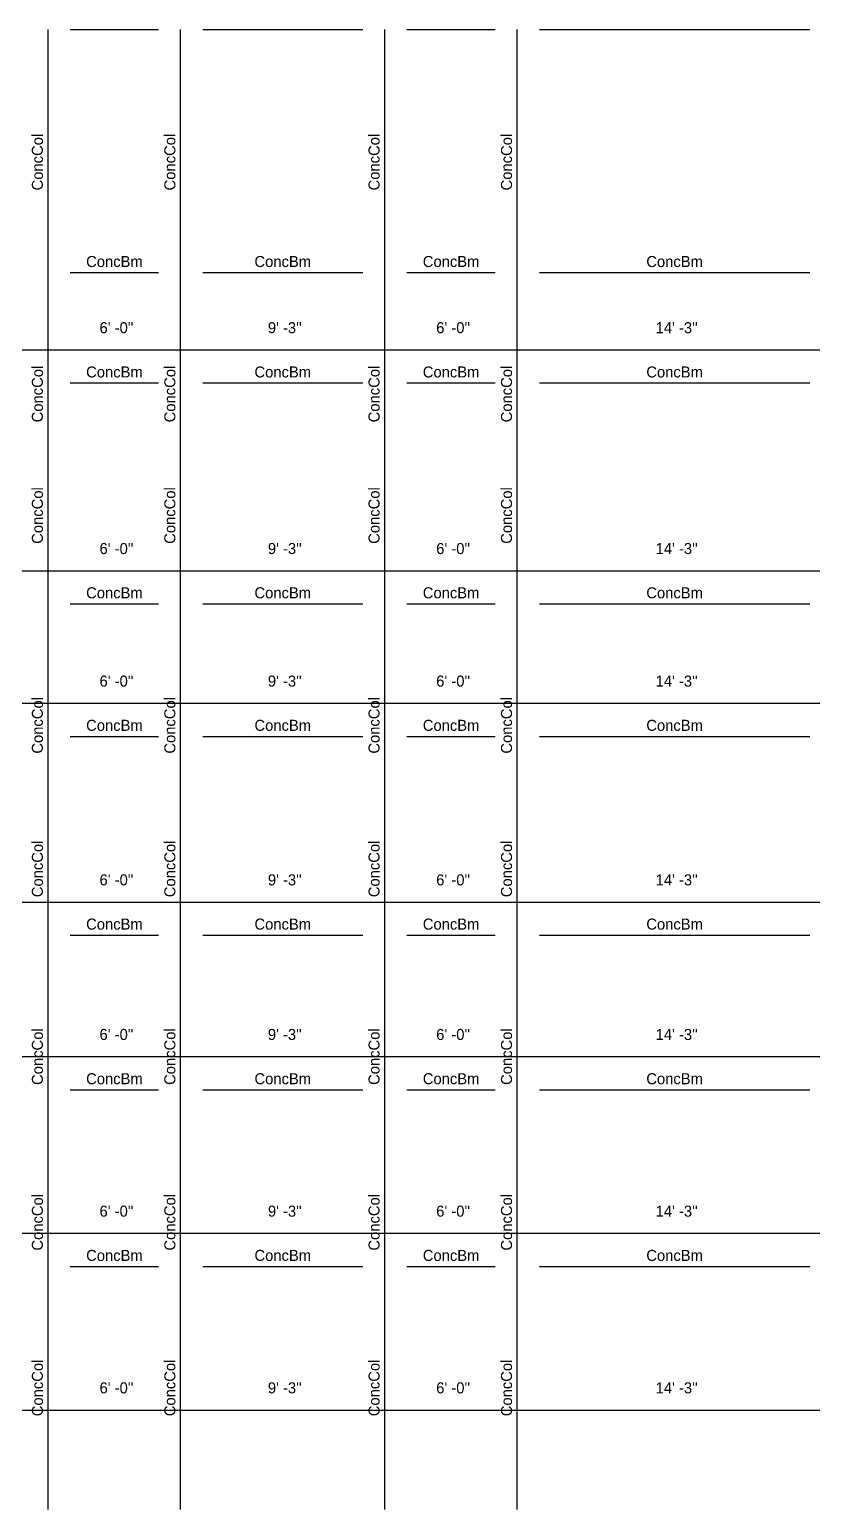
# Model space of a CAD drawing. Extents: x -38 to 2998, y -195 to 11529.
# Drawn here: x 905 to 1330, y 1308 to 2112 of the extents above; entities that cross this region are included whole.
import ezdxf
from ezdxf.enums import TextEntityAlignment as Align

# ---------------------------------------------------------------- set-up
doc = ezdxf.new("R2010")
doc.units = 0
doc.header["$MEASUREMENT"] = 0
doc.layers.get('0').update_dxf_attribs({"linetype": 'CONTINUOUS'})
for name, color, linetype in [('CENTERLINES', 7, 'CONTINUOUS'), ('DIMENSIONS', 4, 'CONTINUOUS'), ('TEXT', 5, 'CONTINUOUS')]:
    doc.layers.add(name, color=color, linetype=linetype)
doc.dimstyles.get("Standard").update_dxf_attribs({"dimtxt": 0.18, "dimasz": 0.18, "dimexe": 0.18, "dimexo": 0.0625, "dimgap": 0.09, "dimtad": 0, "dimtih": 1, "dimtoh": 1, "dimdec": 4, "dimzin": 0, "dimtxsty": 'STANDARD', "dimcen": 0.09, "dimazin": 3, "dimtfac": 1, "dimtdec": 4, "dimtofl": 0, "dimtmove": 0, "dimatfit": 3, "dimtolj": 1, "dimtzin": 0})

# ---------------------------------------------------------------- blocks, each defined once
blk = doc.blocks.new('*D2033')
at = {"color": 1, "linetype": 'BYBLOCK'}
for points in [[(748.77, 1366.77), (747.71, 1365.71), (740.29, 1358.29), (739.23, 1357.23)], [(919.77, 1366.77), (918.71, 1365.71), (911.29, 1358.29), (910.23, 1357.23)]]:
    blk.add_solid(points, dxfattribs=at)
at = {"layer": 'DIMENSIONS', "color": 9, "linetype": 'BYBLOCK'}
for p, q in [((744, 1362), (744, 1380)), ((915, 1362), (915, 1380))]:
    blk.add_line(p, q, dxfattribs=at)
at = {"layer": 'DIMENSIONS', "color": 0, "linetype": 'BYBLOCK'}
blk.add_line((744, 1362), (915, 1362), dxfattribs=at)
at = {"layer": 'DIMENSIONS', "color": 0, "linetype": 'BYBLOCK', "insert": (829.5, 1374), "char_height": 6, "attachment_point": 5}
blk.add_mtext("\\A1; 14' -3''", dxfattribs=at)
blk = doc.blocks.new('*D2034')
at = {"color": 1, "linetype": 'BYBLOCK'}
for points in [[(919.77, 1366.77), (918.71, 1365.71), (911.29, 1358.29), (910.23, 1357.23)], [(991.77, 1366.77), (990.71, 1365.71), (983.29, 1358.29), (982.23, 1357.23)]]:
    blk.add_solid(points, dxfattribs=at)
at = {"layer": 'DIMENSIONS', "color": 9, "linetype": 'BYBLOCK'}
for p, q in [((915, 1362), (915, 1380)), ((987, 1362), (987, 1380))]:
    blk.add_line(p, q, dxfattribs=at)
at = {"layer": 'DIMENSIONS', "color": 0, "linetype": 'BYBLOCK'}
blk.add_line((915, 1362), (987, 1362), dxfattribs=at)
at = {"layer": 'DIMENSIONS', "color": 0, "linetype": 'BYBLOCK', "insert": (951, 1374), "char_height": 6, "attachment_point": 5}
blk.add_mtext("\\A1; 6' -0''", dxfattribs=at)
blk = doc.blocks.new('*D2035')
at = {"color": 1, "linetype": 'BYBLOCK'}
for points in [[(991.77, 1366.77), (990.71, 1365.71), (983.29, 1358.29), (982.23, 1357.23)], [(1102.77, 1366.77), (1101.71, 1365.71), (1094.29, 1358.29), (1093.23, 1357.23)]]:
    blk.add_solid(points, dxfattribs=at)
at = {"layer": 'DIMENSIONS', "color": 9, "linetype": 'BYBLOCK'}
for p, q in [((987, 1362), (987, 1380)), ((1098, 1362), (1098, 1380))]:
    blk.add_line(p, q, dxfattribs=at)
at = {"layer": 'DIMENSIONS', "color": 0, "linetype": 'BYBLOCK'}
blk.add_line((987, 1362), (1098, 1362), dxfattribs=at)
at = {"layer": 'DIMENSIONS', "color": 0, "linetype": 'BYBLOCK', "insert": (1042.5, 1374), "char_height": 6, "attachment_point": 5}
blk.add_mtext("\\A1; 9' -3''", dxfattribs=at)
blk = doc.blocks.new('*D2036')
at = {"color": 1, "linetype": 'BYBLOCK'}
for points in [[(1102.77, 1366.77), (1101.71, 1365.71), (1094.29, 1358.29), (1093.23, 1357.23)], [(1174.77, 1366.77), (1173.71, 1365.71), (1166.29, 1358.29), (1165.23, 1357.23)]]:
    blk.add_solid(points, dxfattribs=at)
at = {"layer": 'DIMENSIONS', "color": 9, "linetype": 'BYBLOCK'}
for p, q in [((1098, 1362), (1098, 1380)), ((1170, 1362), (1170, 1380))]:
    blk.add_line(p, q, dxfattribs=at)
at = {"layer": 'DIMENSIONS', "color": 0, "linetype": 'BYBLOCK'}
blk.add_line((1098, 1362), (1170, 1362), dxfattribs=at)
at = {"layer": 'DIMENSIONS', "color": 0, "linetype": 'BYBLOCK', "insert": (1134, 1374), "char_height": 6, "attachment_point": 5}
blk.add_mtext("\\A1; 6' -0''", dxfattribs=at)
blk = doc.blocks.new('*D2037')
at = {"color": 1, "linetype": 'BYBLOCK'}
for points in [[(1174.77, 1366.77), (1173.71, 1365.71), (1166.29, 1358.29), (1165.23, 1357.23)], [(1345.77, 1366.77), (1344.71, 1365.71), (1337.29, 1358.29), (1336.23, 1357.23)]]:
    blk.add_solid(points, dxfattribs=at)
at = {"layer": 'DIMENSIONS', "color": 9, "linetype": 'BYBLOCK'}
for p, q in [((1170, 1362), (1170, 1380)), ((1341, 1362), (1341, 1380))]:
    blk.add_line(p, q, dxfattribs=at)
at = {"layer": 'DIMENSIONS', "color": 0, "linetype": 'BYBLOCK'}
blk.add_line((1170, 1362), (1341, 1362), dxfattribs=at)
at = {"layer": 'DIMENSIONS', "color": 0, "linetype": 'BYBLOCK', "insert": (1255.5, 1374), "char_height": 6, "attachment_point": 5}
blk.add_mtext("\\A1; 14' -3''", dxfattribs=at)
blk = doc.blocks.new('*D2049')
at = {"color": 1, "linetype": 'BYBLOCK'}
for points in [[(748.77, 1558.77), (747.71, 1557.71), (740.29, 1550.29), (739.23, 1549.23)], [(919.77, 1558.77), (918.71, 1557.71), (911.29, 1550.29), (910.23, 1549.23)]]:
    blk.add_solid(points, dxfattribs=at)
at = {"layer": 'DIMENSIONS', "color": 9, "linetype": 'BYBLOCK'}
for p, q in [((744, 1554), (744, 1572)), ((915, 1554), (915, 1572))]:
    blk.add_line(p, q, dxfattribs=at)
at = {"layer": 'DIMENSIONS', "color": 0, "linetype": 'BYBLOCK'}
blk.add_line((744, 1554), (915, 1554), dxfattribs=at)
at = {"layer": 'DIMENSIONS', "color": 0, "linetype": 'BYBLOCK', "insert": (829.5, 1566), "char_height": 6, "attachment_point": 5}
blk.add_mtext("\\A1; 14' -3''", dxfattribs=at)
blk = doc.blocks.new('*D2050')
at = {"color": 1, "linetype": 'BYBLOCK'}
for points in [[(919.77, 1558.77), (918.71, 1557.71), (911.29, 1550.29), (910.23, 1549.23)], [(991.77, 1558.77), (990.71, 1557.71), (983.29, 1550.29), (982.23, 1549.23)]]:
    blk.add_solid(points, dxfattribs=at)
at = {"layer": 'DIMENSIONS', "color": 9, "linetype": 'BYBLOCK'}
for p, q in [((915, 1554), (915, 1572)), ((987, 1554), (987, 1572))]:
    blk.add_line(p, q, dxfattribs=at)
at = {"layer": 'DIMENSIONS', "color": 0, "linetype": 'BYBLOCK'}
blk.add_line((915, 1554), (987, 1554), dxfattribs=at)
at = {"layer": 'DIMENSIONS', "color": 0, "linetype": 'BYBLOCK', "insert": (951, 1566), "char_height": 6, "attachment_point": 5}
blk.add_mtext("\\A1; 6' -0''", dxfattribs=at)
blk = doc.blocks.new('*D2051')
at = {"color": 1, "linetype": 'BYBLOCK'}
for points in [[(991.77, 1558.77), (990.71, 1557.71), (983.29, 1550.29), (982.23, 1549.23)], [(1102.77, 1558.77), (1101.71, 1557.71), (1094.29, 1550.29), (1093.23, 1549.23)]]:
    blk.add_solid(points, dxfattribs=at)
at = {"layer": 'DIMENSIONS', "color": 9, "linetype": 'BYBLOCK'}
for p, q in [((987, 1554), (987, 1572)), ((1098, 1554), (1098, 1572))]:
    blk.add_line(p, q, dxfattribs=at)
at = {"layer": 'DIMENSIONS', "color": 0, "linetype": 'BYBLOCK'}
blk.add_line((987, 1554), (1098, 1554), dxfattribs=at)
at = {"layer": 'DIMENSIONS', "color": 0, "linetype": 'BYBLOCK', "insert": (1042.5, 1566), "char_height": 6, "attachment_point": 5}
blk.add_mtext("\\A1; 9' -3''", dxfattribs=at)
blk = doc.blocks.new('*D2052')
at = {"color": 1, "linetype": 'BYBLOCK'}
for points in [[(1102.77, 1558.77), (1101.71, 1557.71), (1094.29, 1550.29), (1093.23, 1549.23)], [(1174.77, 1558.77), (1173.71, 1557.71), (1166.29, 1550.29), (1165.23, 1549.23)]]:
    blk.add_solid(points, dxfattribs=at)
at = {"layer": 'DIMENSIONS', "color": 9, "linetype": 'BYBLOCK'}
for p, q in [((1098, 1554), (1098, 1572)), ((1170, 1554), (1170, 1572))]:
    blk.add_line(p, q, dxfattribs=at)
at = {"layer": 'DIMENSIONS', "color": 0, "linetype": 'BYBLOCK'}
blk.add_line((1098, 1554), (1170, 1554), dxfattribs=at)
at = {"layer": 'DIMENSIONS', "color": 0, "linetype": 'BYBLOCK', "insert": (1134, 1566), "char_height": 6, "attachment_point": 5}
blk.add_mtext("\\A1; 6' -0''", dxfattribs=at)
blk = doc.blocks.new('*D2053')
at = {"color": 1, "linetype": 'BYBLOCK'}
for points in [[(1174.77, 1558.77), (1173.71, 1557.71), (1166.29, 1550.29), (1165.23, 1549.23)], [(1345.77, 1558.77), (1344.71, 1557.71), (1337.29, 1550.29), (1336.23, 1549.23)]]:
    blk.add_solid(points, dxfattribs=at)
at = {"layer": 'DIMENSIONS', "color": 9, "linetype": 'BYBLOCK'}
for p, q in [((1170, 1554), (1170, 1572)), ((1341, 1554), (1341, 1572))]:
    blk.add_line(p, q, dxfattribs=at)
at = {"layer": 'DIMENSIONS', "color": 0, "linetype": 'BYBLOCK'}
blk.add_line((1170, 1554), (1341, 1554), dxfattribs=at)
at = {"layer": 'DIMENSIONS', "color": 0, "linetype": 'BYBLOCK', "insert": (1255.5, 1566), "char_height": 6, "attachment_point": 5}
blk.add_mtext("\\A1; 14' -3''", dxfattribs=at)
blk = doc.blocks.new('*D2065')
at = {"color": 1, "linetype": 'BYBLOCK'}
for points in [[(748.77, 1750.77), (747.71, 1749.71), (740.29, 1742.29), (739.23, 1741.23)], [(919.77, 1750.77), (918.71, 1749.71), (911.29, 1742.29), (910.23, 1741.23)]]:
    blk.add_solid(points, dxfattribs=at)
at = {"layer": 'DIMENSIONS', "color": 9, "linetype": 'BYBLOCK'}
for p, q in [((744, 1746), (744, 1764)), ((915, 1746), (915, 1764))]:
    blk.add_line(p, q, dxfattribs=at)
at = {"layer": 'DIMENSIONS', "color": 0, "linetype": 'BYBLOCK'}
blk.add_line((744, 1746), (915, 1746), dxfattribs=at)
at = {"layer": 'DIMENSIONS', "color": 0, "linetype": 'BYBLOCK', "insert": (829.5, 1758), "char_height": 6, "attachment_point": 5}
blk.add_mtext("\\A1; 14' -3''", dxfattribs=at)
blk = doc.blocks.new('*D2066')
at = {"color": 1, "linetype": 'BYBLOCK'}
for points in [[(919.77, 1750.77), (918.71, 1749.71), (911.29, 1742.29), (910.23, 1741.23)], [(991.77, 1750.77), (990.71, 1749.71), (983.29, 1742.29), (982.23, 1741.23)]]:
    blk.add_solid(points, dxfattribs=at)
at = {"layer": 'DIMENSIONS', "color": 9, "linetype": 'BYBLOCK'}
for p, q in [((915, 1746), (915, 1764)), ((987, 1746), (987, 1764))]:
    blk.add_line(p, q, dxfattribs=at)
at = {"layer": 'DIMENSIONS', "color": 0, "linetype": 'BYBLOCK'}
blk.add_line((915, 1746), (987, 1746), dxfattribs=at)
at = {"layer": 'DIMENSIONS', "color": 0, "linetype": 'BYBLOCK', "insert": (951, 1758), "char_height": 6, "attachment_point": 5}
blk.add_mtext("\\A1; 6' -0''", dxfattribs=at)
blk = doc.blocks.new('*D2067')
at = {"color": 1, "linetype": 'BYBLOCK'}
for points in [[(991.77, 1750.77), (990.71, 1749.71), (983.29, 1742.29), (982.23, 1741.23)], [(1102.77, 1750.77), (1101.71, 1749.71), (1094.29, 1742.29), (1093.23, 1741.23)]]:
    blk.add_solid(points, dxfattribs=at)
at = {"layer": 'DIMENSIONS', "color": 9, "linetype": 'BYBLOCK'}
for p, q in [((987, 1746), (987, 1764)), ((1098, 1746), (1098, 1764))]:
    blk.add_line(p, q, dxfattribs=at)
at = {"layer": 'DIMENSIONS', "color": 0, "linetype": 'BYBLOCK'}
blk.add_line((987, 1746), (1098, 1746), dxfattribs=at)
at = {"layer": 'DIMENSIONS', "color": 0, "linetype": 'BYBLOCK', "insert": (1042.5, 1758), "char_height": 6, "attachment_point": 5}
blk.add_mtext("\\A1; 9' -3''", dxfattribs=at)
blk = doc.blocks.new('*D2068')
at = {"color": 1, "linetype": 'BYBLOCK'}
for points in [[(1102.77, 1750.77), (1101.71, 1749.71), (1094.29, 1742.29), (1093.23, 1741.23)], [(1174.77, 1750.77), (1173.71, 1749.71), (1166.29, 1742.29), (1165.23, 1741.23)]]:
    blk.add_solid(points, dxfattribs=at)
at = {"layer": 'DIMENSIONS', "color": 9, "linetype": 'BYBLOCK'}
for p, q in [((1098, 1746), (1098, 1764)), ((1170, 1746), (1170, 1764))]:
    blk.add_line(p, q, dxfattribs=at)
at = {"layer": 'DIMENSIONS', "color": 0, "linetype": 'BYBLOCK'}
blk.add_line((1098, 1746), (1170, 1746), dxfattribs=at)
at = {"layer": 'DIMENSIONS', "color": 0, "linetype": 'BYBLOCK', "insert": (1134, 1758), "char_height": 6, "attachment_point": 5}
blk.add_mtext("\\A1; 6' -0''", dxfattribs=at)
blk = doc.blocks.new('*D2069')
at = {"color": 1, "linetype": 'BYBLOCK'}
for points in [[(1174.77, 1750.77), (1173.71, 1749.71), (1166.29, 1742.29), (1165.23, 1741.23)], [(1345.77, 1750.77), (1344.71, 1749.71), (1337.29, 1742.29), (1336.23, 1741.23)]]:
    blk.add_solid(points, dxfattribs=at)
at = {"layer": 'DIMENSIONS', "color": 9, "linetype": 'BYBLOCK'}
for p, q in [((1170, 1746), (1170, 1764)), ((1341, 1746), (1341, 1764))]:
    blk.add_line(p, q, dxfattribs=at)
at = {"layer": 'DIMENSIONS', "color": 0, "linetype": 'BYBLOCK'}
blk.add_line((1170, 1746), (1341, 1746), dxfattribs=at)
at = {"layer": 'DIMENSIONS', "color": 0, "linetype": 'BYBLOCK', "insert": (1255.5, 1758), "char_height": 6, "attachment_point": 5}
blk.add_mtext("\\A1; 14' -3''", dxfattribs=at)
blk = doc.blocks.new('*D2081')
at = {"color": 1, "linetype": 'BYBLOCK'}
for points in [[(748.77, 1942.77), (747.71, 1941.71), (740.29, 1934.29), (739.23, 1933.23)], [(919.77, 1942.77), (918.71, 1941.71), (911.29, 1934.29), (910.23, 1933.23)]]:
    blk.add_solid(points, dxfattribs=at)
at = {"layer": 'DIMENSIONS', "color": 9, "linetype": 'BYBLOCK'}
for p, q in [((744, 1938), (744, 1956)), ((915, 1938), (915, 1956))]:
    blk.add_line(p, q, dxfattribs=at)
at = {"layer": 'DIMENSIONS', "color": 0, "linetype": 'BYBLOCK'}
blk.add_line((744, 1938), (915, 1938), dxfattribs=at)
at = {"layer": 'DIMENSIONS', "color": 0, "linetype": 'BYBLOCK', "insert": (829.5, 1950), "char_height": 6, "attachment_point": 5}
blk.add_mtext("\\A1; 14' -3''", dxfattribs=at)
blk = doc.blocks.new('*D2082')
at = {"color": 1, "linetype": 'BYBLOCK'}
for points in [[(919.77, 1942.77), (918.71, 1941.71), (911.29, 1934.29), (910.23, 1933.23)], [(991.77, 1942.77), (990.71, 1941.71), (983.29, 1934.29), (982.23, 1933.23)]]:
    blk.add_solid(points, dxfattribs=at)
at = {"layer": 'DIMENSIONS', "color": 9, "linetype": 'BYBLOCK'}
for p, q in [((915, 1938), (915, 1956)), ((987, 1938), (987, 1956))]:
    blk.add_line(p, q, dxfattribs=at)
at = {"layer": 'DIMENSIONS', "color": 0, "linetype": 'BYBLOCK'}
blk.add_line((915, 1938), (987, 1938), dxfattribs=at)
at = {"layer": 'DIMENSIONS', "color": 0, "linetype": 'BYBLOCK', "insert": (951, 1950), "char_height": 6, "attachment_point": 5}
blk.add_mtext("\\A1; 6' -0''", dxfattribs=at)
blk = doc.blocks.new('*D2083')
at = {"color": 1, "linetype": 'BYBLOCK'}
for points in [[(991.77, 1942.77), (990.71, 1941.71), (983.29, 1934.29), (982.23, 1933.23)], [(1102.77, 1942.77), (1101.71, 1941.71), (1094.29, 1934.29), (1093.23, 1933.23)]]:
    blk.add_solid(points, dxfattribs=at)
at = {"layer": 'DIMENSIONS', "color": 9, "linetype": 'BYBLOCK'}
for p, q in [((987, 1938), (987, 1956)), ((1098, 1938), (1098, 1956))]:
    blk.add_line(p, q, dxfattribs=at)
at = {"layer": 'DIMENSIONS', "color": 0, "linetype": 'BYBLOCK'}
blk.add_line((987, 1938), (1098, 1938), dxfattribs=at)
at = {"layer": 'DIMENSIONS', "color": 0, "linetype": 'BYBLOCK', "insert": (1042.5, 1950), "char_height": 6, "attachment_point": 5}
blk.add_mtext("\\A1; 9' -3''", dxfattribs=at)
blk = doc.blocks.new('*D2084')
at = {"color": 1, "linetype": 'BYBLOCK'}
for points in [[(1102.77, 1942.77), (1101.71, 1941.71), (1094.29, 1934.29), (1093.23, 1933.23)], [(1174.77, 1942.77), (1173.71, 1941.71), (1166.29, 1934.29), (1165.23, 1933.23)]]:
    blk.add_solid(points, dxfattribs=at)
at = {"layer": 'DIMENSIONS', "color": 9, "linetype": 'BYBLOCK'}
for p, q in [((1098, 1938), (1098, 1956)), ((1170, 1938), (1170, 1956))]:
    blk.add_line(p, q, dxfattribs=at)
at = {"layer": 'DIMENSIONS', "color": 0, "linetype": 'BYBLOCK'}
blk.add_line((1098, 1938), (1170, 1938), dxfattribs=at)
at = {"layer": 'DIMENSIONS', "color": 0, "linetype": 'BYBLOCK', "insert": (1134, 1950), "char_height": 6, "attachment_point": 5}
blk.add_mtext("\\A1; 6' -0''", dxfattribs=at)
blk = doc.blocks.new('*D2085')
at = {"color": 1, "linetype": 'BYBLOCK'}
for points in [[(1174.77, 1942.77), (1173.71, 1941.71), (1166.29, 1934.29), (1165.23, 1933.23)], [(1345.77, 1942.77), (1344.71, 1941.71), (1337.29, 1934.29), (1336.23, 1933.23)]]:
    blk.add_solid(points, dxfattribs=at)
at = {"layer": 'DIMENSIONS', "color": 9, "linetype": 'BYBLOCK'}
for p, q in [((1170, 1938), (1170, 1956)), ((1341, 1938), (1341, 1956))]:
    blk.add_line(p, q, dxfattribs=at)
at = {"layer": 'DIMENSIONS', "color": 0, "linetype": 'BYBLOCK'}
blk.add_line((1170, 1938), (1341, 1938), dxfattribs=at)
at = {"layer": 'DIMENSIONS', "color": 0, "linetype": 'BYBLOCK', "insert": (1255.5, 1950), "char_height": 6, "attachment_point": 5}
blk.add_mtext("\\A1; 14' -3''", dxfattribs=at)
blk = doc.blocks.new('*D2519')
at = {"color": 1, "linetype": 'BYBLOCK'}
for points in [[(748.77, 1462.77), (747.71, 1461.71), (740.29, 1454.29), (739.23, 1453.23)], [(919.77, 1462.77), (918.71, 1461.71), (911.29, 1454.29), (910.23, 1453.23)]]:
    blk.add_solid(points, dxfattribs=at)
at = {"layer": 'DIMENSIONS', "color": 9, "linetype": 'BYBLOCK'}
for p, q in [((744, 1458), (744, 1476)), ((915, 1458), (915, 1476))]:
    blk.add_line(p, q, dxfattribs=at)
at = {"layer": 'DIMENSIONS', "color": 0, "linetype": 'BYBLOCK'}
blk.add_line((744, 1458), (915, 1458), dxfattribs=at)
at = {"layer": 'DIMENSIONS', "color": 0, "linetype": 'BYBLOCK', "insert": (829.5, 1470), "char_height": 6, "attachment_point": 5}
blk.add_mtext("\\A1; 14' -3''", dxfattribs=at)
blk = doc.blocks.new('*D2520')
at = {"color": 1, "linetype": 'BYBLOCK'}
for points in [[(919.77, 1462.77), (918.71, 1461.71), (911.29, 1454.29), (910.23, 1453.23)], [(991.77, 1462.77), (990.71, 1461.71), (983.29, 1454.29), (982.23, 1453.23)]]:
    blk.add_solid(points, dxfattribs=at)
at = {"layer": 'DIMENSIONS', "color": 9, "linetype": 'BYBLOCK'}
for p, q in [((915, 1458), (915, 1476)), ((987, 1458), (987, 1476))]:
    blk.add_line(p, q, dxfattribs=at)
at = {"layer": 'DIMENSIONS', "color": 0, "linetype": 'BYBLOCK'}
blk.add_line((915, 1458), (987, 1458), dxfattribs=at)
at = {"layer": 'DIMENSIONS', "color": 0, "linetype": 'BYBLOCK', "insert": (951, 1470), "char_height": 6, "attachment_point": 5}
blk.add_mtext("\\A1; 6' -0''", dxfattribs=at)
blk = doc.blocks.new('*D2521')
at = {"color": 1, "linetype": 'BYBLOCK'}
for points in [[(991.77, 1462.77), (990.71, 1461.71), (983.29, 1454.29), (982.23, 1453.23)], [(1102.77, 1462.77), (1101.71, 1461.71), (1094.29, 1454.29), (1093.23, 1453.23)]]:
    blk.add_solid(points, dxfattribs=at)
at = {"layer": 'DIMENSIONS', "color": 9, "linetype": 'BYBLOCK'}
for p, q in [((987, 1458), (987, 1476)), ((1098, 1458), (1098, 1476))]:
    blk.add_line(p, q, dxfattribs=at)
at = {"layer": 'DIMENSIONS', "color": 0, "linetype": 'BYBLOCK'}
blk.add_line((987, 1458), (1098, 1458), dxfattribs=at)
at = {"layer": 'DIMENSIONS', "color": 0, "linetype": 'BYBLOCK', "insert": (1042.5, 1470), "char_height": 6, "attachment_point": 5}
blk.add_mtext("\\A1; 9' -3''", dxfattribs=at)
blk = doc.blocks.new('*D2522')
at = {"color": 1, "linetype": 'BYBLOCK'}
for points in [[(1102.77, 1462.77), (1101.71, 1461.71), (1094.29, 1454.29), (1093.23, 1453.23)], [(1174.77, 1462.77), (1173.71, 1461.71), (1166.29, 1454.29), (1165.23, 1453.23)]]:
    blk.add_solid(points, dxfattribs=at)
at = {"layer": 'DIMENSIONS', "color": 9, "linetype": 'BYBLOCK'}
for p, q in [((1098, 1458), (1098, 1476)), ((1170, 1458), (1170, 1476))]:
    blk.add_line(p, q, dxfattribs=at)
at = {"layer": 'DIMENSIONS', "color": 0, "linetype": 'BYBLOCK'}
blk.add_line((1098, 1458), (1170, 1458), dxfattribs=at)
at = {"layer": 'DIMENSIONS', "color": 0, "linetype": 'BYBLOCK', "insert": (1134, 1470), "char_height": 6, "attachment_point": 5}
blk.add_mtext("\\A1; 6' -0''", dxfattribs=at)
blk = doc.blocks.new('*D2523')
at = {"color": 1, "linetype": 'BYBLOCK'}
for points in [[(1174.77, 1462.77), (1173.71, 1461.71), (1166.29, 1454.29), (1165.23, 1453.23)], [(1345.77, 1462.77), (1344.71, 1461.71), (1337.29, 1454.29), (1336.23, 1453.23)]]:
    blk.add_solid(points, dxfattribs=at)
at = {"layer": 'DIMENSIONS', "color": 9, "linetype": 'BYBLOCK'}
for p, q in [((1170, 1458), (1170, 1476)), ((1341, 1458), (1341, 1476))]:
    blk.add_line(p, q, dxfattribs=at)
at = {"layer": 'DIMENSIONS', "color": 0, "linetype": 'BYBLOCK'}
blk.add_line((1170, 1458), (1341, 1458), dxfattribs=at)
at = {"layer": 'DIMENSIONS', "color": 0, "linetype": 'BYBLOCK', "insert": (1255.5, 1470), "char_height": 6, "attachment_point": 5}
blk.add_mtext("\\A1; 14' -3''", dxfattribs=at)
blk = doc.blocks.new('*D2535')
at = {"color": 1, "linetype": 'BYBLOCK'}
for points in [[(748.77, 1642.77), (747.71, 1641.71), (740.29, 1634.29), (739.23, 1633.23)], [(919.77, 1642.77), (918.71, 1641.71), (911.29, 1634.29), (910.23, 1633.23)]]:
    blk.add_solid(points, dxfattribs=at)
at = {"layer": 'DIMENSIONS', "color": 9, "linetype": 'BYBLOCK'}
for p, q in [((744, 1638), (744, 1656)), ((915, 1638), (915, 1656))]:
    blk.add_line(p, q, dxfattribs=at)
at = {"layer": 'DIMENSIONS', "color": 0, "linetype": 'BYBLOCK'}
blk.add_line((744, 1638), (915, 1638), dxfattribs=at)
at = {"layer": 'DIMENSIONS', "color": 0, "linetype": 'BYBLOCK', "insert": (829.5, 1650), "char_height": 6, "attachment_point": 5}
blk.add_mtext("\\A1; 14' -3''", dxfattribs=at)
blk = doc.blocks.new('*D2536')
at = {"color": 1, "linetype": 'BYBLOCK'}
for points in [[(919.77, 1642.77), (918.71, 1641.71), (911.29, 1634.29), (910.23, 1633.23)], [(991.77, 1642.77), (990.71, 1641.71), (983.29, 1634.29), (982.23, 1633.23)]]:
    blk.add_solid(points, dxfattribs=at)
at = {"layer": 'DIMENSIONS', "color": 9, "linetype": 'BYBLOCK'}
for p, q in [((915, 1638), (915, 1656)), ((987, 1638), (987, 1656))]:
    blk.add_line(p, q, dxfattribs=at)
at = {"layer": 'DIMENSIONS', "color": 0, "linetype": 'BYBLOCK'}
blk.add_line((915, 1638), (987, 1638), dxfattribs=at)
at = {"layer": 'DIMENSIONS', "color": 0, "linetype": 'BYBLOCK', "insert": (951, 1650), "char_height": 6, "attachment_point": 5}
blk.add_mtext("\\A1; 6' -0''", dxfattribs=at)
blk = doc.blocks.new('*D2537')
at = {"color": 1, "linetype": 'BYBLOCK'}
for points in [[(991.77, 1642.77), (990.71, 1641.71), (983.29, 1634.29), (982.23, 1633.23)], [(1102.77, 1642.77), (1101.71, 1641.71), (1094.29, 1634.29), (1093.23, 1633.23)]]:
    blk.add_solid(points, dxfattribs=at)
at = {"layer": 'DIMENSIONS', "color": 9, "linetype": 'BYBLOCK'}
for p, q in [((987, 1638), (987, 1656)), ((1098, 1638), (1098, 1656))]:
    blk.add_line(p, q, dxfattribs=at)
at = {"layer": 'DIMENSIONS', "color": 0, "linetype": 'BYBLOCK'}
blk.add_line((987, 1638), (1098, 1638), dxfattribs=at)
at = {"layer": 'DIMENSIONS', "color": 0, "linetype": 'BYBLOCK', "insert": (1042.5, 1650), "char_height": 6, "attachment_point": 5}
blk.add_mtext("\\A1; 9' -3''", dxfattribs=at)
blk = doc.blocks.new('*D2538')
at = {"color": 1, "linetype": 'BYBLOCK'}
for points in [[(1102.77, 1642.77), (1101.71, 1641.71), (1094.29, 1634.29), (1093.23, 1633.23)], [(1174.77, 1642.77), (1173.71, 1641.71), (1166.29, 1634.29), (1165.23, 1633.23)]]:
    blk.add_solid(points, dxfattribs=at)
at = {"layer": 'DIMENSIONS', "color": 9, "linetype": 'BYBLOCK'}
for p, q in [((1098, 1638), (1098, 1656)), ((1170, 1638), (1170, 1656))]:
    blk.add_line(p, q, dxfattribs=at)
at = {"layer": 'DIMENSIONS', "color": 0, "linetype": 'BYBLOCK'}
blk.add_line((1098, 1638), (1170, 1638), dxfattribs=at)
at = {"layer": 'DIMENSIONS', "color": 0, "linetype": 'BYBLOCK', "insert": (1134, 1650), "char_height": 6, "attachment_point": 5}
blk.add_mtext("\\A1; 6' -0''", dxfattribs=at)
blk = doc.blocks.new('*D2539')
at = {"color": 1, "linetype": 'BYBLOCK'}
for points in [[(1174.77, 1642.77), (1173.71, 1641.71), (1166.29, 1634.29), (1165.23, 1633.23)], [(1345.77, 1642.77), (1344.71, 1641.71), (1337.29, 1634.29), (1336.23, 1633.23)]]:
    blk.add_solid(points, dxfattribs=at)
at = {"layer": 'DIMENSIONS', "color": 9, "linetype": 'BYBLOCK'}
for p, q in [((1170, 1638), (1170, 1656)), ((1341, 1638), (1341, 1656))]:
    blk.add_line(p, q, dxfattribs=at)
at = {"layer": 'DIMENSIONS', "color": 0, "linetype": 'BYBLOCK'}
blk.add_line((1170, 1638), (1341, 1638), dxfattribs=at)
at = {"layer": 'DIMENSIONS', "color": 0, "linetype": 'BYBLOCK', "insert": (1255.5, 1650), "char_height": 6, "attachment_point": 5}
blk.add_mtext("\\A1; 14' -3''", dxfattribs=at)
blk = doc.blocks.new('*D2551')
at = {"color": 1, "linetype": 'BYBLOCK'}
for points in [[(748.77, 1822.77), (747.71, 1821.71), (740.29, 1814.29), (739.23, 1813.23)], [(919.77, 1822.77), (918.71, 1821.71), (911.29, 1814.29), (910.23, 1813.23)]]:
    blk.add_solid(points, dxfattribs=at)
at = {"layer": 'DIMENSIONS', "color": 9, "linetype": 'BYBLOCK'}
for p, q in [((744, 1818), (744, 1836)), ((915, 1818), (915, 1836))]:
    blk.add_line(p, q, dxfattribs=at)
at = {"layer": 'DIMENSIONS', "color": 0, "linetype": 'BYBLOCK'}
blk.add_line((744, 1818), (915, 1818), dxfattribs=at)
at = {"layer": 'DIMENSIONS', "color": 0, "linetype": 'BYBLOCK', "insert": (829.5, 1830), "char_height": 6, "attachment_point": 5}
blk.add_mtext("\\A1; 14' -3''", dxfattribs=at)
blk = doc.blocks.new('*D2552')
at = {"color": 1, "linetype": 'BYBLOCK'}
for points in [[(919.77, 1822.77), (918.71, 1821.71), (911.29, 1814.29), (910.23, 1813.23)], [(991.77, 1822.77), (990.71, 1821.71), (983.29, 1814.29), (982.23, 1813.23)]]:
    blk.add_solid(points, dxfattribs=at)
at = {"layer": 'DIMENSIONS', "color": 9, "linetype": 'BYBLOCK'}
for p, q in [((915, 1818), (915, 1836)), ((987, 1818), (987, 1836))]:
    blk.add_line(p, q, dxfattribs=at)
at = {"layer": 'DIMENSIONS', "color": 0, "linetype": 'BYBLOCK'}
blk.add_line((915, 1818), (987, 1818), dxfattribs=at)
at = {"layer": 'DIMENSIONS', "color": 0, "linetype": 'BYBLOCK', "insert": (951, 1830), "char_height": 6, "attachment_point": 5}
blk.add_mtext("\\A1; 6' -0''", dxfattribs=at)
blk = doc.blocks.new('*D2553')
at = {"color": 1, "linetype": 'BYBLOCK'}
for points in [[(991.77, 1822.77), (990.71, 1821.71), (983.29, 1814.29), (982.23, 1813.23)], [(1102.77, 1822.77), (1101.71, 1821.71), (1094.29, 1814.29), (1093.23, 1813.23)]]:
    blk.add_solid(points, dxfattribs=at)
at = {"layer": 'DIMENSIONS', "color": 9, "linetype": 'BYBLOCK'}
for p, q in [((987, 1818), (987, 1836)), ((1098, 1818), (1098, 1836))]:
    blk.add_line(p, q, dxfattribs=at)
at = {"layer": 'DIMENSIONS', "color": 0, "linetype": 'BYBLOCK'}
blk.add_line((987, 1818), (1098, 1818), dxfattribs=at)
at = {"layer": 'DIMENSIONS', "color": 0, "linetype": 'BYBLOCK', "insert": (1042.5, 1830), "char_height": 6, "attachment_point": 5}
blk.add_mtext("\\A1; 9' -3''", dxfattribs=at)
blk = doc.blocks.new('*D2554')
at = {"color": 1, "linetype": 'BYBLOCK'}
for points in [[(1102.77, 1822.77), (1101.71, 1821.71), (1094.29, 1814.29), (1093.23, 1813.23)], [(1174.77, 1822.77), (1173.71, 1821.71), (1166.29, 1814.29), (1165.23, 1813.23)]]:
    blk.add_solid(points, dxfattribs=at)
at = {"layer": 'DIMENSIONS', "color": 9, "linetype": 'BYBLOCK'}
for p, q in [((1098, 1818), (1098, 1836)), ((1170, 1818), (1170, 1836))]:
    blk.add_line(p, q, dxfattribs=at)
at = {"layer": 'DIMENSIONS', "color": 0, "linetype": 'BYBLOCK'}
blk.add_line((1098, 1818), (1170, 1818), dxfattribs=at)
at = {"layer": 'DIMENSIONS', "color": 0, "linetype": 'BYBLOCK', "insert": (1134, 1830), "char_height": 6, "attachment_point": 5}
blk.add_mtext("\\A1; 6' -0''", dxfattribs=at)
blk = doc.blocks.new('*D2555')
at = {"color": 1, "linetype": 'BYBLOCK'}
for points in [[(1174.77, 1822.77), (1173.71, 1821.71), (1166.29, 1814.29), (1165.23, 1813.23)], [(1345.77, 1822.77), (1344.71, 1821.71), (1337.29, 1814.29), (1336.23, 1813.23)]]:
    blk.add_solid(points, dxfattribs=at)
at = {"layer": 'DIMENSIONS', "color": 9, "linetype": 'BYBLOCK'}
for p, q in [((1170, 1818), (1170, 1836)), ((1341, 1818), (1341, 1836))]:
    blk.add_line(p, q, dxfattribs=at)
at = {"layer": 'DIMENSIONS', "color": 0, "linetype": 'BYBLOCK'}
blk.add_line((1170, 1818), (1341, 1818), dxfattribs=at)
at = {"layer": 'DIMENSIONS', "color": 0, "linetype": 'BYBLOCK', "insert": (1255.5, 1830), "char_height": 6, "attachment_point": 5}
blk.add_mtext("\\A1; 14' -3''", dxfattribs=at)
blk = doc.blocks.new('*D2989')
at = {"color": 1, "linetype": 'BYBLOCK'}
for points in [[(748.77, 1462.77), (747.71, 1461.71), (740.29, 1454.29), (739.23, 1453.23)], [(919.77, 1462.77), (918.71, 1461.71), (911.29, 1454.29), (910.23, 1453.23)]]:
    blk.add_solid(points, dxfattribs=at)
at = {"layer": 'DIMENSIONS', "color": 9, "linetype": 'BYBLOCK'}
for p, q in [((744, 1458), (744, 1476)), ((915, 1458), (915, 1476))]:
    blk.add_line(p, q, dxfattribs=at)
at = {"layer": 'DIMENSIONS', "color": 0, "linetype": 'BYBLOCK'}
blk.add_line((744, 1458), (915, 1458), dxfattribs=at)
at = {"layer": 'DIMENSIONS', "color": 0, "linetype": 'BYBLOCK', "insert": (829.5, 1470), "char_height": 6, "attachment_point": 5}
blk.add_mtext("\\A1; 14' -3''", dxfattribs=at)
blk = doc.blocks.new('*D2990')
at = {"color": 1, "linetype": 'BYBLOCK'}
for points in [[(919.77, 1462.77), (918.71, 1461.71), (911.29, 1454.29), (910.23, 1453.23)], [(991.77, 1462.77), (990.71, 1461.71), (983.29, 1454.29), (982.23, 1453.23)]]:
    blk.add_solid(points, dxfattribs=at)
at = {"layer": 'DIMENSIONS', "color": 9, "linetype": 'BYBLOCK'}
for p, q in [((915, 1458), (915, 1476)), ((987, 1458), (987, 1476))]:
    blk.add_line(p, q, dxfattribs=at)
at = {"layer": 'DIMENSIONS', "color": 0, "linetype": 'BYBLOCK'}
blk.add_line((915, 1458), (987, 1458), dxfattribs=at)
at = {"layer": 'DIMENSIONS', "color": 0, "linetype": 'BYBLOCK', "insert": (951, 1470), "char_height": 6, "attachment_point": 5}
blk.add_mtext("\\A1; 6' -0''", dxfattribs=at)
blk = doc.blocks.new('*D2991')
at = {"color": 1, "linetype": 'BYBLOCK'}
for points in [[(991.77, 1462.77), (990.71, 1461.71), (983.29, 1454.29), (982.23, 1453.23)], [(1102.77, 1462.77), (1101.71, 1461.71), (1094.29, 1454.29), (1093.23, 1453.23)]]:
    blk.add_solid(points, dxfattribs=at)
at = {"layer": 'DIMENSIONS', "color": 9, "linetype": 'BYBLOCK'}
for p, q in [((987, 1458), (987, 1476)), ((1098, 1458), (1098, 1476))]:
    blk.add_line(p, q, dxfattribs=at)
at = {"layer": 'DIMENSIONS', "color": 0, "linetype": 'BYBLOCK'}
blk.add_line((987, 1458), (1098, 1458), dxfattribs=at)
at = {"layer": 'DIMENSIONS', "color": 0, "linetype": 'BYBLOCK', "insert": (1042.5, 1470), "char_height": 6, "attachment_point": 5}
blk.add_mtext("\\A1; 9' -3''", dxfattribs=at)
blk = doc.blocks.new('*D2992')
at = {"color": 1, "linetype": 'BYBLOCK'}
for points in [[(1102.77, 1462.77), (1101.71, 1461.71), (1094.29, 1454.29), (1093.23, 1453.23)], [(1174.77, 1462.77), (1173.71, 1461.71), (1166.29, 1454.29), (1165.23, 1453.23)]]:
    blk.add_solid(points, dxfattribs=at)
at = {"layer": 'DIMENSIONS', "color": 9, "linetype": 'BYBLOCK'}
for p, q in [((1098, 1458), (1098, 1476)), ((1170, 1458), (1170, 1476))]:
    blk.add_line(p, q, dxfattribs=at)
at = {"layer": 'DIMENSIONS', "color": 0, "linetype": 'BYBLOCK'}
blk.add_line((1098, 1458), (1170, 1458), dxfattribs=at)
at = {"layer": 'DIMENSIONS', "color": 0, "linetype": 'BYBLOCK', "insert": (1134, 1470), "char_height": 6, "attachment_point": 5}
blk.add_mtext("\\A1; 6' -0''", dxfattribs=at)
blk = doc.blocks.new('*D2993')
at = {"color": 1, "linetype": 'BYBLOCK'}
for points in [[(1174.77, 1462.77), (1173.71, 1461.71), (1166.29, 1454.29), (1165.23, 1453.23)], [(1345.77, 1462.77), (1344.71, 1461.71), (1337.29, 1454.29), (1336.23, 1453.23)]]:
    blk.add_solid(points, dxfattribs=at)
at = {"layer": 'DIMENSIONS', "color": 9, "linetype": 'BYBLOCK'}
for p, q in [((1170, 1458), (1170, 1476)), ((1341, 1458), (1341, 1476))]:
    blk.add_line(p, q, dxfattribs=at)
at = {"layer": 'DIMENSIONS', "color": 0, "linetype": 'BYBLOCK'}
blk.add_line((1170, 1458), (1341, 1458), dxfattribs=at)
at = {"layer": 'DIMENSIONS', "color": 0, "linetype": 'BYBLOCK', "insert": (1255.5, 1470), "char_height": 6, "attachment_point": 5}
blk.add_mtext("\\A1; 14' -3''", dxfattribs=at)
blk = doc.blocks.new('*D3005')
at = {"color": 1, "linetype": 'BYBLOCK'}
for points in [[(748.77, 1642.77), (747.71, 1641.71), (740.29, 1634.29), (739.23, 1633.23)], [(919.77, 1642.77), (918.71, 1641.71), (911.29, 1634.29), (910.23, 1633.23)]]:
    blk.add_solid(points, dxfattribs=at)
at = {"layer": 'DIMENSIONS', "color": 9, "linetype": 'BYBLOCK'}
for p, q in [((744, 1638), (744, 1656)), ((915, 1638), (915, 1656))]:
    blk.add_line(p, q, dxfattribs=at)
at = {"layer": 'DIMENSIONS', "color": 0, "linetype": 'BYBLOCK'}
blk.add_line((744, 1638), (915, 1638), dxfattribs=at)
at = {"layer": 'DIMENSIONS', "color": 0, "linetype": 'BYBLOCK', "insert": (829.5, 1650), "char_height": 6, "attachment_point": 5}
blk.add_mtext("\\A1; 14' -3''", dxfattribs=at)
blk = doc.blocks.new('*D3006')
at = {"color": 1, "linetype": 'BYBLOCK'}
for points in [[(919.77, 1642.77), (918.71, 1641.71), (911.29, 1634.29), (910.23, 1633.23)], [(991.77, 1642.77), (990.71, 1641.71), (983.29, 1634.29), (982.23, 1633.23)]]:
    blk.add_solid(points, dxfattribs=at)
at = {"layer": 'DIMENSIONS', "color": 9, "linetype": 'BYBLOCK'}
for p, q in [((915, 1638), (915, 1656)), ((987, 1638), (987, 1656))]:
    blk.add_line(p, q, dxfattribs=at)
at = {"layer": 'DIMENSIONS', "color": 0, "linetype": 'BYBLOCK'}
blk.add_line((915, 1638), (987, 1638), dxfattribs=at)
at = {"layer": 'DIMENSIONS', "color": 0, "linetype": 'BYBLOCK', "insert": (951, 1650), "char_height": 6, "attachment_point": 5}
blk.add_mtext("\\A1; 6' -0''", dxfattribs=at)
blk = doc.blocks.new('*D3007')
at = {"color": 1, "linetype": 'BYBLOCK'}
for points in [[(991.77, 1642.77), (990.71, 1641.71), (983.29, 1634.29), (982.23, 1633.23)], [(1102.77, 1642.77), (1101.71, 1641.71), (1094.29, 1634.29), (1093.23, 1633.23)]]:
    blk.add_solid(points, dxfattribs=at)
at = {"layer": 'DIMENSIONS', "color": 9, "linetype": 'BYBLOCK'}
for p, q in [((987, 1638), (987, 1656)), ((1098, 1638), (1098, 1656))]:
    blk.add_line(p, q, dxfattribs=at)
at = {"layer": 'DIMENSIONS', "color": 0, "linetype": 'BYBLOCK'}
blk.add_line((987, 1638), (1098, 1638), dxfattribs=at)
at = {"layer": 'DIMENSIONS', "color": 0, "linetype": 'BYBLOCK', "insert": (1042.5, 1650), "char_height": 6, "attachment_point": 5}
blk.add_mtext("\\A1; 9' -3''", dxfattribs=at)
blk = doc.blocks.new('*D3008')
at = {"color": 1, "linetype": 'BYBLOCK'}
for points in [[(1102.77, 1642.77), (1101.71, 1641.71), (1094.29, 1634.29), (1093.23, 1633.23)], [(1174.77, 1642.77), (1173.71, 1641.71), (1166.29, 1634.29), (1165.23, 1633.23)]]:
    blk.add_solid(points, dxfattribs=at)
at = {"layer": 'DIMENSIONS', "color": 9, "linetype": 'BYBLOCK'}
for p, q in [((1098, 1638), (1098, 1656)), ((1170, 1638), (1170, 1656))]:
    blk.add_line(p, q, dxfattribs=at)
at = {"layer": 'DIMENSIONS', "color": 0, "linetype": 'BYBLOCK'}
blk.add_line((1098, 1638), (1170, 1638), dxfattribs=at)
at = {"layer": 'DIMENSIONS', "color": 0, "linetype": 'BYBLOCK', "insert": (1134, 1650), "char_height": 6, "attachment_point": 5}
blk.add_mtext("\\A1; 6' -0''", dxfattribs=at)
blk = doc.blocks.new('*D3009')
at = {"color": 1, "linetype": 'BYBLOCK'}
for points in [[(1174.77, 1642.77), (1173.71, 1641.71), (1166.29, 1634.29), (1165.23, 1633.23)], [(1345.77, 1642.77), (1344.71, 1641.71), (1337.29, 1634.29), (1336.23, 1633.23)]]:
    blk.add_solid(points, dxfattribs=at)
at = {"layer": 'DIMENSIONS', "color": 9, "linetype": 'BYBLOCK'}
for p, q in [((1170, 1638), (1170, 1656)), ((1341, 1638), (1341, 1656))]:
    blk.add_line(p, q, dxfattribs=at)
at = {"layer": 'DIMENSIONS', "color": 0, "linetype": 'BYBLOCK'}
blk.add_line((1170, 1638), (1341, 1638), dxfattribs=at)
at = {"layer": 'DIMENSIONS', "color": 0, "linetype": 'BYBLOCK', "insert": (1255.5, 1650), "char_height": 6, "attachment_point": 5}
blk.add_mtext("\\A1; 14' -3''", dxfattribs=at)
blk = doc.blocks.new('*D3021')
at = {"color": 1, "linetype": 'BYBLOCK'}
for points in [[(748.77, 1822.77), (747.71, 1821.71), (740.29, 1814.29), (739.23, 1813.23)], [(919.77, 1822.77), (918.71, 1821.71), (911.29, 1814.29), (910.23, 1813.23)]]:
    blk.add_solid(points, dxfattribs=at)
at = {"layer": 'DIMENSIONS', "color": 9, "linetype": 'BYBLOCK'}
for p, q in [((744, 1818), (744, 1836)), ((915, 1818), (915, 1836))]:
    blk.add_line(p, q, dxfattribs=at)
at = {"layer": 'DIMENSIONS', "color": 0, "linetype": 'BYBLOCK'}
blk.add_line((744, 1818), (915, 1818), dxfattribs=at)
at = {"layer": 'DIMENSIONS', "color": 0, "linetype": 'BYBLOCK', "insert": (829.5, 1830), "char_height": 6, "attachment_point": 5}
blk.add_mtext("\\A1; 14' -3''", dxfattribs=at)
blk = doc.blocks.new('*D3022')
at = {"color": 1, "linetype": 'BYBLOCK'}
for points in [[(919.77, 1822.77), (918.71, 1821.71), (911.29, 1814.29), (910.23, 1813.23)], [(991.77, 1822.77), (990.71, 1821.71), (983.29, 1814.29), (982.23, 1813.23)]]:
    blk.add_solid(points, dxfattribs=at)
at = {"layer": 'DIMENSIONS', "color": 9, "linetype": 'BYBLOCK'}
for p, q in [((915, 1818), (915, 1836)), ((987, 1818), (987, 1836))]:
    blk.add_line(p, q, dxfattribs=at)
at = {"layer": 'DIMENSIONS', "color": 0, "linetype": 'BYBLOCK'}
blk.add_line((915, 1818), (987, 1818), dxfattribs=at)
at = {"layer": 'DIMENSIONS', "color": 0, "linetype": 'BYBLOCK', "insert": (951, 1830), "char_height": 6, "attachment_point": 5}
blk.add_mtext("\\A1; 6' -0''", dxfattribs=at)
blk = doc.blocks.new('*D3023')
at = {"color": 1, "linetype": 'BYBLOCK'}
for points in [[(991.77, 1822.77), (990.71, 1821.71), (983.29, 1814.29), (982.23, 1813.23)], [(1102.77, 1822.77), (1101.71, 1821.71), (1094.29, 1814.29), (1093.23, 1813.23)]]:
    blk.add_solid(points, dxfattribs=at)
at = {"layer": 'DIMENSIONS', "color": 9, "linetype": 'BYBLOCK'}
for p, q in [((987, 1818), (987, 1836)), ((1098, 1818), (1098, 1836))]:
    blk.add_line(p, q, dxfattribs=at)
at = {"layer": 'DIMENSIONS', "color": 0, "linetype": 'BYBLOCK'}
blk.add_line((987, 1818), (1098, 1818), dxfattribs=at)
at = {"layer": 'DIMENSIONS', "color": 0, "linetype": 'BYBLOCK', "insert": (1042.5, 1830), "char_height": 6, "attachment_point": 5}
blk.add_mtext("\\A1; 9' -3''", dxfattribs=at)
blk = doc.blocks.new('*D3024')
at = {"color": 1, "linetype": 'BYBLOCK'}
for points in [[(1102.77, 1822.77), (1101.71, 1821.71), (1094.29, 1814.29), (1093.23, 1813.23)], [(1174.77, 1822.77), (1173.71, 1821.71), (1166.29, 1814.29), (1165.23, 1813.23)]]:
    blk.add_solid(points, dxfattribs=at)
at = {"layer": 'DIMENSIONS', "color": 9, "linetype": 'BYBLOCK'}
for p, q in [((1098, 1818), (1098, 1836)), ((1170, 1818), (1170, 1836))]:
    blk.add_line(p, q, dxfattribs=at)
at = {"layer": 'DIMENSIONS', "color": 0, "linetype": 'BYBLOCK'}
blk.add_line((1098, 1818), (1170, 1818), dxfattribs=at)
at = {"layer": 'DIMENSIONS', "color": 0, "linetype": 'BYBLOCK', "insert": (1134, 1830), "char_height": 6, "attachment_point": 5}
blk.add_mtext("\\A1; 6' -0''", dxfattribs=at)
blk = doc.blocks.new('*D3025')
at = {"color": 1, "linetype": 'BYBLOCK'}
for points in [[(1174.77, 1822.77), (1173.71, 1821.71), (1166.29, 1814.29), (1165.23, 1813.23)], [(1345.77, 1822.77), (1344.71, 1821.71), (1337.29, 1814.29), (1336.23, 1813.23)]]:
    blk.add_solid(points, dxfattribs=at)
at = {"layer": 'DIMENSIONS', "color": 9, "linetype": 'BYBLOCK'}
for p, q in [((1170, 1818), (1170, 1836)), ((1341, 1818), (1341, 1836))]:
    blk.add_line(p, q, dxfattribs=at)
at = {"layer": 'DIMENSIONS', "color": 0, "linetype": 'BYBLOCK'}
blk.add_line((1170, 1818), (1341, 1818), dxfattribs=at)
at = {"layer": 'DIMENSIONS', "color": 0, "linetype": 'BYBLOCK', "insert": (1255.5, 1830), "char_height": 6, "attachment_point": 5}
blk.add_mtext("\\A1; 14' -3''", dxfattribs=at)

msp = doc.modelspace()

# ---------------------------------------------------------------- linework, layer by layer
at = {"layer": 'CENTERLINES', "color": 0, "linetype": 'CONTINUOUS'}
for p, q in [((915, 1968), (915, 2112)), ((927, 2112), (975, 2112)), ((987, 1968), (987, 2112)), ((999, 2112), (1086, 2112)), ((1098, 1968), (1098, 2112)), ((1110, 2112), (1158, 2112)), ((1170, 1968), (1170, 2112)), ((1182, 2112), (1329, 2112)), ((915, 1848), (915, 1980)), ((915, 1848), (915, 1980)), ((927, 1980), (975, 1980)), ((927, 1980), (975, 1980)), ((987, 1848), (987, 1980)), ((987, 1848), (987, 1980)), ((999, 1980), (1086, 1980)), ((999, 1980), (1086, 1980)), ((1098, 1848), (1098, 1980)), ((1098, 1848), (1098, 1980)), ((1110, 1980), (1158, 1980)), ((1110, 1980), (1158, 1980)), ((1170, 1848), (1170, 1980)), ((1170, 1848), (1170, 1980)), ((1182, 1980), (1329, 1980)), ((1182, 1980), (1329, 1980)), ((915, 1776), (915, 1920)), ((927, 1920), (975, 1920)), ((987, 1776), (987, 1920)), ((999, 1920), (1086, 1920)), ((1098, 1776), (1098, 1920)), ((1110, 1920), (1158, 1920)), ((1170, 1776), (1170, 1920)), ((1182, 1920), (1329, 1920)), ((915, 1668), (915, 1800)), ((915, 1668), (915, 1800)), ((927, 1800), (975, 1800)), ((927, 1800), (975, 1800)), ((987, 1668), (987, 1800)), ((987, 1668), (987, 1800)), ((999, 1800), (1086, 1800)), ((999, 1800), (1086, 1800)), ((1098, 1668), (1098, 1800)), ((1098, 1668), (1098, 1800)), ((1110, 1800), (1158, 1800)), ((1110, 1800), (1158, 1800)), ((1170, 1668), (1170, 1800)), ((1170, 1668), (1170, 1800)), ((1182, 1800), (1329, 1800)), ((1182, 1800), (1329, 1800)), ((915, 1584), (915, 1728)), ((927, 1728), (975, 1728)), ((987, 1584), (987, 1728)), ((999, 1728), (1086, 1728)), ((1098, 1584), (1098, 1728)), ((1110, 1728), (1158, 1728)), ((1170, 1584), (1170, 1728)), ((1182, 1728), (1329, 1728)), ((915, 1488), (915, 1620)), ((915, 1488), (915, 1620)), ((927, 1620), (975, 1620)), ((927, 1620), (975, 1620)), ((987, 1488), (987, 1620)), ((987, 1488), (987, 1620)), ((999, 1620), (1086, 1620)), ((999, 1620), (1086, 1620)), ((1098, 1488), (1098, 1620)), ((1098, 1488), (1098, 1620)), ((1110, 1620), (1158, 1620)), ((1110, 1620), (1158, 1620)), ((1170, 1488), (1170, 1620)), ((1170, 1488), (1170, 1620)), ((1182, 1620), (1329, 1620)), ((1182, 1620), (1329, 1620)), ((915, 1392), (915, 1536)), ((927, 1536), (975, 1536)), ((987, 1392), (987, 1536)), ((999, 1536), (1086, 1536)), ((1098, 1392), (1098, 1536)), ((1110, 1536), (1158, 1536)), ((1170, 1392), (1170, 1536)), ((1182, 1536), (1329, 1536)), ((915, 1308), (915, 1440)), ((915, 1308), (915, 1440)), ((927, 1440), (975, 1440)), ((927, 1440), (975, 1440)), ((987, 1308), (987, 1440)), ((987, 1308), (987, 1440)), ((999, 1440), (1086, 1440)), ((999, 1440), (1086, 1440)), ((1098, 1308), (1098, 1440)), ((1098, 1308), (1098, 1440)), ((1110, 1440), (1158, 1440)), ((1110, 1440), (1158, 1440)), ((1170, 1308), (1170, 1440)), ((1170, 1308), (1170, 1440)), ((1182, 1440), (1329, 1440)), ((1182, 1440), (1329, 1440))]:
    msp.add_line(p, q, dxfattribs=at)

# ---------------------------------------------------------------- texts
at = {"layer": 'TEXT', "color": 0}
for p in [(909, 2040), (981, 2040), (1092, 2040), (1164, 2040), (909, 1914), (909, 1914), (981, 1914), (981, 1914), (1092, 1914), (1092, 1914), (1164, 1914), (1164, 1914), (909, 1848), (981, 1848), (1092, 1848), (1164, 1848), (909, 1734), (909, 1734), (981, 1734), (981, 1734), (1092, 1734), (1092, 1734), (1164, 1734), (1164, 1734), (909, 1656), (981, 1656), (1092, 1656), (1164, 1656), (909, 1554), (909, 1554), (981, 1554), (981, 1554), (1092, 1554), (1092, 1554), (1164, 1554), (1164, 1554), (909, 1464), (981, 1464), (1092, 1464), (1164, 1464), (909, 1374), (909, 1374), (981, 1374), (981, 1374), (1092, 1374), (1092, 1374), (1164, 1374), (1164, 1374)]:
    msp.add_text('ConcCol', height=6, rotation=90, dxfattribs=at).set_placement(p, align=Align.MIDDLE)
for p in [(951, 1986), (951, 1986), (1042.5, 1986), (1042.5, 1986), (1134, 1986), (1134, 1986), (1255.5, 1986), (1255.5, 1986), (951, 1926), (1042.5, 1926), (1134, 1926), (1255.5, 1926), (951, 1806), (951, 1806), (1042.5, 1806), (1042.5, 1806), (1134, 1806), (1134, 1806), (1255.5, 1806), (1255.5, 1806), (951, 1734), (1042.5, 1734), (1134, 1734), (1255.5, 1734), (951, 1626), (951, 1626), (1042.5, 1626), (1042.5, 1626), (1134, 1626), (1134, 1626), (1255.5, 1626), (1255.5, 1626), (951, 1542), (1042.5, 1542), (1134, 1542), (1255.5, 1542), (951, 1446), (951, 1446), (1042.5, 1446), (1042.5, 1446), (1134, 1446), (1134, 1446), (1255.5, 1446), (1255.5, 1446)]:
    msp.add_text('ConcBm', height=6, dxfattribs=at).set_placement(p, align=Align.MIDDLE)

# ---------------------------------------------------------------- dimensions: what is measured, and where the dimension line sits
at = {"layer": 'DIMENSIONS'}
for base, p1, p2, picture, middle in [((915, 1938), (744, 1926), (915, 1926), '*D2081', (829.5, 1926)), ((987, 1938), (915, 1926), (987, 1926), '*D2082', (951, 1926)), ((1098, 1938), (987, 1926), (1098, 1926), '*D2083', (1042.5, 1926)), ((1170, 1938), (1098, 1926), (1170, 1926), '*D2084', (1134, 1926)), ((1341, 1938), (1170, 1926), (1341, 1926), '*D2085', (1255.5, 1926)), ((915, 1818), (744, 1806), (915, 1806), '*D2551', (829.5, 1806)), ((915, 1818), (744, 1806), (915, 1806), '*D3021', (829.5, 1806)), ((987, 1818), (915, 1806), (987, 1806), '*D2552', (951, 1806)), ((987, 1818), (915, 1806), (987, 1806), '*D3022', (951, 1806)), ((1098, 1818), (987, 1806), (1098, 1806), '*D2553', (1042.5, 1806)), ((1098, 1818), (987, 1806), (1098, 1806), '*D3023', (1042.5, 1806)), ((1170, 1818), (1098, 1806), (1170, 1806), '*D2554', (1134, 1806)), ((1170, 1818), (1098, 1806), (1170, 1806), '*D3024', (1134, 1806)), ((1341, 1818), (1170, 1806), (1341, 1806), '*D2555', (1255.5, 1806)), ((1341, 1818), (1170, 1806), (1341, 1806), '*D3025', (1255.5, 1806)), ((915, 1746), (744, 1734), (915, 1734), '*D2065', (829.5, 1734)), ((987, 1746), (915, 1734), (987, 1734), '*D2066', (951, 1734)), ((1098, 1746), (987, 1734), (1098, 1734), '*D2067', (1042.5, 1734)), ((1170, 1746), (1098, 1734), (1170, 1734), '*D2068', (1134, 1734)), ((1341, 1746), (1170, 1734), (1341, 1734), '*D2069', (1255.5, 1734)), ((915, 1638), (744, 1626), (915, 1626), '*D2535', (829.5, 1626)), ((915, 1638), (744, 1626), (915, 1626), '*D3005', (829.5, 1626)), ((987, 1638), (915, 1626), (987, 1626), '*D2536', (951, 1626)), ((987, 1638), (915, 1626), (987, 1626), '*D3006', (951, 1626)), ((1098, 1638), (987, 1626), (1098, 1626), '*D2537', (1042.5, 1626)), ((1098, 1638), (987, 1626), (1098, 1626), '*D3007', (1042.5, 1626)), ((1170, 1638), (1098, 1626), (1170, 1626), '*D2538', (1134, 1626)), ((1170, 1638), (1098, 1626), (1170, 1626), '*D3008', (1134, 1626)), ((1341, 1638), (1170, 1626), (1341, 1626), '*D2539', (1255.5, 1626)), ((1341, 1638), (1170, 1626), (1341, 1626), '*D3009', (1255.5, 1626)), ((915, 1554), (744, 1542), (915, 1542), '*D2049', (829.5, 1542)), ((987, 1554), (915, 1542), (987, 1542), '*D2050', (951, 1542)), ((1098, 1554), (987, 1542), (1098, 1542), '*D2051', (1042.5, 1542)), ((1170, 1554), (1098, 1542), (1170, 1542), '*D2052', (1134, 1542)), ((1341, 1554), (1170, 1542), (1341, 1542), '*D2053', (1255.5, 1542)), ((915, 1458), (744, 1446), (915, 1446), '*D2519', (829.5, 1446)), ((915, 1458), (744, 1446), (915, 1446), '*D2989', (829.5, 1446)), ((987, 1458), (915, 1446), (987, 1446), '*D2520', (951, 1446)), ((987, 1458), (915, 1446), (987, 1446), '*D2990', (951, 1446)), ((1098, 1458), (987, 1446), (1098, 1446), '*D2521', (1042.5, 1446)), ((1098, 1458), (987, 1446), (1098, 1446), '*D2991', (1042.5, 1446)), ((1170, 1458), (1098, 1446), (1170, 1446), '*D2522', (1134, 1446)), ((1170, 1458), (1098, 1446), (1170, 1446), '*D2992', (1134, 1446)), ((1341, 1458), (1170, 1446), (1341, 1446), '*D2523', (1255.5, 1446)), ((1341, 1458), (1170, 1446), (1341, 1446), '*D2993', (1255.5, 1446)), ((915, 1362), (744, 1350), (915, 1350), '*D2033', (829.5, 1350)), ((987, 1362), (915, 1350), (987, 1350), '*D2034', (951, 1350)), ((1098, 1362), (987, 1350), (1098, 1350), '*D2035', (1042.5, 1350)), ((1170, 1362), (1098, 1350), (1170, 1350), '*D2036', (1134, 1350)), ((1341, 1362), (1170, 1350), (1341, 1350), '*D2037', (1255.5, 1350))]:
    dim = msp.add_linear_dim(base=base, p1=p1, p2=p2, dimstyle='STANDARD', dxfattribs=at)
    dim.commit()
    dim.dimension.update_dxf_attribs({"geometry": picture, "text_midpoint": middle})

doc.saveas('drawing.dxf')
